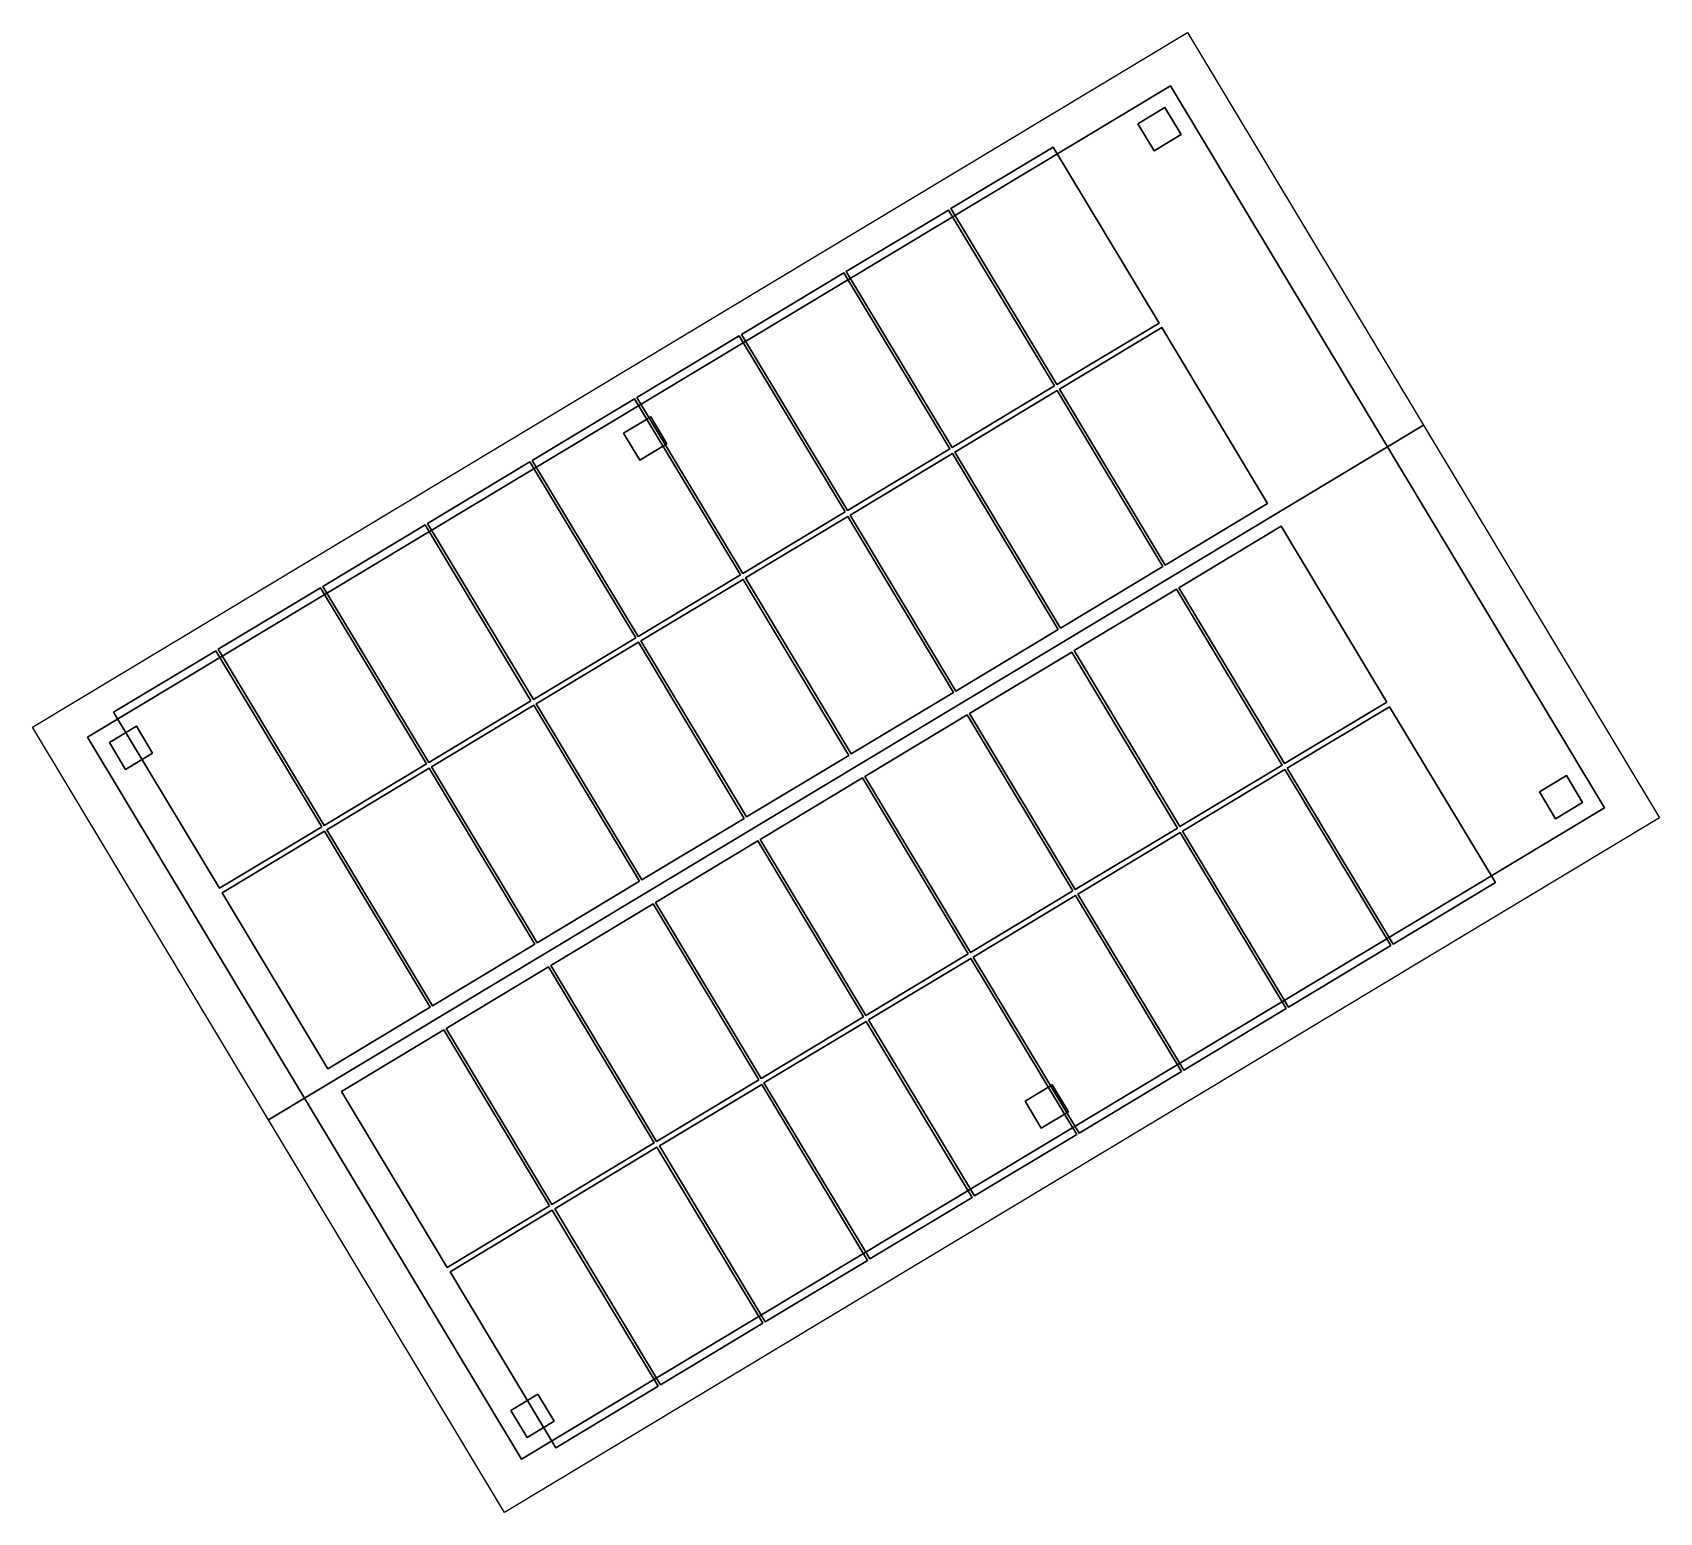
# Model space of a CAD drawing. Header units: metres. Extents: x 663441.9 to 663457.3, y 6968645.9 to 6968659.9.
import ezdxf

# ---------------------------------------------------------------- set-up
doc = ezdxf.new("R2010")
doc.units = ezdxf.units.M

msp = doc.modelspace()

# ---------------------------------------------------------------- linework, layer by layer
at = {"layer": 'SALAO_CUMEEIRA'}
msp.add_polyline3d([(663444.105, 6968649.612, 552.15), (663455.075, 6968656.208, 552.15)], dxfattribs=at)
at = {"layer": 'SALAO_PILARES'}
for points in [[(663452.362, 6968659.07, 547.1), (663452.619, 6968659.224, 547.1), (663452.774, 6968658.967, 547.1), (663452.517, 6968658.812, 547.1)], [(663452.517, 6968658.812, 550.7), (663452.774, 6968658.967, 550.7), (663452.619, 6968659.224, 550.7), (663452.362, 6968659.07, 550.7)], [(663452.362, 6968659.07, 547.1), (663452.619, 6968659.224, 547.1), (663452.619, 6968659.224, 550.7), (663452.362, 6968659.07, 550.7)], [(663452.619, 6968659.224, 547.1), (663452.774, 6968658.967, 547.1), (663452.774, 6968658.967, 550.7), (663452.619, 6968659.224, 550.7)], [(663452.517, 6968658.812, 547.1), (663452.362, 6968659.07, 547.1), (663452.362, 6968659.07, 550.7), (663452.517, 6968658.812, 550.7)], [(663452.774, 6968658.967, 547.1), (663452.517, 6968658.812, 547.1), (663452.517, 6968658.812, 550.7), (663452.774, 6968658.967, 550.7)], [(663447.477, 6968656.132, 547.1), (663447.735, 6968656.287, 547.1), (663447.889, 6968656.03, 547.1), (663447.632, 6968655.875, 547.1)], [(663447.632, 6968655.875, 550.7), (663447.889, 6968656.03, 550.7), (663447.735, 6968656.287, 550.7), (663447.477, 6968656.132, 550.7)], [(663447.477, 6968656.132, 547.1), (663447.735, 6968656.287, 547.1), (663447.735, 6968656.287, 550.7), (663447.477, 6968656.132, 550.7)], [(663447.735, 6968656.287, 547.1), (663447.889, 6968656.03, 547.1), (663447.889, 6968656.03, 550.7), (663447.735, 6968656.287, 550.7)], [(663447.632, 6968655.875, 547.1), (663447.477, 6968656.132, 547.1), (663447.477, 6968656.132, 550.7), (663447.632, 6968655.875, 550.7)], [(663447.889, 6968656.03, 547.1), (663447.632, 6968655.875, 547.1), (663447.632, 6968655.875, 550.7), (663447.889, 6968656.03, 550.7)], [(663442.593, 6968653.195, 547.1), (663442.85, 6968653.349, 547.1), (663443.004, 6968653.092, 547.1), (663442.747, 6968652.938, 547.1)], [(663442.747, 6968652.938, 550.7), (663443.004, 6968653.092, 550.7), (663442.85, 6968653.349, 550.7), (663442.593, 6968653.195, 550.7)], [(663442.593, 6968653.195, 547.1), (663442.85, 6968653.349, 547.1), (663442.85, 6968653.349, 550.7), (663442.593, 6968653.195, 550.7)], [(663442.85, 6968653.349, 547.1), (663443.004, 6968653.092, 547.1), (663443.004, 6968653.092, 550.7), (663442.85, 6968653.349, 550.7)], [(663442.747, 6968652.938, 547.1), (663442.593, 6968653.195, 547.1), (663442.593, 6968653.195, 550.7), (663442.747, 6968652.938, 550.7)], [(663443.004, 6968653.092, 547.1), (663442.747, 6968652.938, 547.1), (663442.747, 6968652.938, 550.7), (663443.004, 6968653.092, 550.7)], [(663456.176, 6968652.728, 547.1), (663456.433, 6968652.882, 547.1), (663456.587, 6968652.625, 547.1), (663456.33, 6968652.471, 547.1)], [(663456.33, 6968652.471, 550.7), (663456.587, 6968652.625, 550.7), (663456.433, 6968652.882, 550.7), (663456.176, 6968652.728, 550.7)], [(663456.176, 6968652.728, 547.1), (663456.433, 6968652.882, 547.1), (663456.433, 6968652.882, 550.7), (663456.176, 6968652.728, 550.7)], [(663456.433, 6968652.882, 547.1), (663456.587, 6968652.625, 547.1), (663456.587, 6968652.625, 550.7), (663456.433, 6968652.882, 550.7)], [(663456.33, 6968652.471, 547.1), (663456.176, 6968652.728, 547.1), (663456.176, 6968652.728, 550.7), (663456.33, 6968652.471, 550.7)], [(663456.587, 6968652.625, 547.1), (663456.33, 6968652.471, 547.1), (663456.33, 6968652.471, 550.7), (663456.587, 6968652.625, 550.7)], [(663451.291, 6968649.79, 547.1), (663451.548, 6968649.945, 547.1), (663451.703, 6968649.688, 547.1), (663451.445, 6968649.533, 547.1)], [(663451.445, 6968649.533, 550.7), (663451.703, 6968649.688, 550.7), (663451.548, 6968649.945, 550.7), (663451.291, 6968649.79, 550.7)], [(663451.291, 6968649.79, 547.1), (663451.548, 6968649.945, 547.1), (663451.548, 6968649.945, 550.7), (663451.291, 6968649.79, 550.7)], [(663451.548, 6968649.945, 547.1), (663451.703, 6968649.688, 547.1), (663451.703, 6968649.688, 550.7), (663451.548, 6968649.945, 550.7)], [(663451.445, 6968649.533, 547.1), (663451.291, 6968649.79, 547.1), (663451.291, 6968649.79, 550.7), (663451.445, 6968649.533, 550.7)], [(663451.703, 6968649.688, 547.1), (663451.445, 6968649.533, 547.1), (663451.445, 6968649.533, 550.7), (663451.703, 6968649.688, 550.7)], [(663446.406, 6968646.853, 547.1), (663446.663, 6968647.008, 547.1), (663446.818, 6968646.75, 547.1), (663446.561, 6968646.596, 547.1)], [(663446.561, 6968646.596, 550.7), (663446.818, 6968646.75, 550.7), (663446.663, 6968647.008, 550.7), (663446.406, 6968646.853, 550.7)], [(663446.406, 6968646.853, 547.1), (663446.663, 6968647.008, 547.1), (663446.663, 6968647.008, 550.7), (663446.406, 6968646.853, 550.7)], [(663446.663, 6968647.008, 547.1), (663446.818, 6968646.75, 547.1), (663446.818, 6968646.75, 550.7), (663446.663, 6968647.008, 550.7)], [(663446.561, 6968646.596, 547.1), (663446.406, 6968646.853, 547.1), (663446.406, 6968646.853, 550.7), (663446.561, 6968646.596, 550.7)], [(663446.818, 6968646.75, 547.1), (663446.561, 6968646.596, 547.1), (663446.561, 6968646.596, 550.7), (663446.818, 6968646.75, 550.7)]]:
    msp.add_3dface(points, dxfattribs=at)
at = {"layer": 'SALAO_PISO'}
for points in [[(663442.387, 6968653.246, 547.1), (663452.671, 6968659.43, 547.1), (663456.793, 6968652.574, 547.1), (663446.509, 6968646.39, 547.1)], [(663446.509, 6968646.39, 547.35), (663456.793, 6968652.574, 547.35), (663452.671, 6968659.43, 547.35), (663442.387, 6968653.246, 547.35)], [(663442.387, 6968653.246, 547.1), (663452.671, 6968659.43, 547.1), (663452.671, 6968659.43, 547.35), (663442.387, 6968653.246, 547.35)], [(663452.671, 6968659.43, 547.1), (663456.793, 6968652.574, 547.1), (663456.793, 6968652.574, 547.35), (663452.671, 6968659.43, 547.35)], [(663446.509, 6968646.39, 547.1), (663442.387, 6968653.246, 547.1), (663442.387, 6968653.246, 547.35), (663446.509, 6968646.39, 547.35)], [(663456.793, 6968652.574, 547.1), (663446.509, 6968646.39, 547.1), (663446.509, 6968646.39, 547.35), (663456.793, 6968652.574, 547.35)]]:
    msp.add_3dface(points, dxfattribs=at)
at = {"layer": 'SALAO_SOLAR_NORTE'}
for points in [[(663450.586, 6968658.264, 551.252), (663451.558, 6968658.849, 551.252), (663452.563, 6968657.177, 551.252), (663451.591, 6968656.593, 551.252)], [(663451.591, 6968656.593, 551.292), (663452.563, 6968657.177, 551.292), (663451.558, 6968658.849, 551.292), (663450.586, 6968658.264, 551.292)], [(663450.586, 6968658.264, 551.252), (663451.558, 6968658.849, 551.252), (663451.558, 6968658.849, 551.292), (663450.586, 6968658.264, 551.292)], [(663451.558, 6968658.849, 551.252), (663452.563, 6968657.177, 551.252), (663452.563, 6968657.177, 551.292), (663451.558, 6968658.849, 551.292)], [(663449.592, 6968657.666, 551.252), (663450.564, 6968658.251, 551.252), (663451.569, 6968656.58, 551.252), (663450.597, 6968655.995, 551.252)], [(663450.597, 6968655.995, 551.292), (663451.569, 6968656.58, 551.292), (663450.564, 6968658.251, 551.292), (663449.592, 6968657.666, 551.292)], [(663449.592, 6968657.666, 551.252), (663450.564, 6968658.251, 551.252), (663450.564, 6968658.251, 551.292), (663449.592, 6968657.666, 551.292)], [(663450.564, 6968658.251, 551.252), (663451.569, 6968656.58, 551.252), (663451.569, 6968656.58, 551.292), (663450.564, 6968658.251, 551.292)], [(663451.591, 6968656.593, 551.252), (663450.586, 6968658.264, 551.252), (663450.586, 6968658.264, 551.292), (663451.591, 6968656.593, 551.292)], [(663448.598, 6968657.069, 551.252), (663449.57, 6968657.653, 551.252), (663450.575, 6968655.982, 551.252), (663449.603, 6968655.397, 551.252)], [(663449.603, 6968655.397, 551.292), (663450.575, 6968655.982, 551.292), (663449.57, 6968657.653, 551.292), (663448.598, 6968657.069, 551.292)], [(663448.598, 6968657.069, 551.252), (663449.57, 6968657.653, 551.252), (663449.57, 6968657.653, 551.292), (663448.598, 6968657.069, 551.292)], [(663449.57, 6968657.653, 551.252), (663450.575, 6968655.982, 551.252), (663450.575, 6968655.982, 551.292), (663449.57, 6968657.653, 551.292)], [(663450.597, 6968655.995, 551.252), (663449.592, 6968657.666, 551.252), (663449.592, 6968657.666, 551.292), (663450.597, 6968655.995, 551.292)], [(663449.603, 6968655.397, 551.252), (663448.598, 6968657.069, 551.252), (663448.598, 6968657.069, 551.292), (663449.603, 6968655.397, 551.292)], [(663452.563, 6968657.177, 551.252), (663451.591, 6968656.593, 551.252), (663451.591, 6968656.593, 551.292), (663452.563, 6968657.177, 551.292)], [(663451.617, 6968656.55, 551.896), (663452.589, 6968657.135, 551.896), (663453.594, 6968655.463, 551.896), (663452.622, 6968654.879, 551.896)], [(663452.622, 6968654.879, 551.936), (663453.594, 6968655.463, 551.936), (663452.589, 6968657.135, 551.936), (663451.617, 6968656.55, 551.936)], [(663451.617, 6968656.55, 551.896), (663452.589, 6968657.135, 551.896), (663452.589, 6968657.135, 551.936), (663451.617, 6968656.55, 551.936)], [(663452.589, 6968657.135, 551.896), (663453.594, 6968655.463, 551.896), (663453.594, 6968655.463, 551.936), (663452.589, 6968657.135, 551.936)], [(663447.604, 6968656.471, 551.252), (663448.576, 6968657.055, 551.252), (663449.581, 6968655.384, 551.252), (663448.609, 6968654.8, 551.252)], [(663448.609, 6968654.8, 551.292), (663449.581, 6968655.384, 551.292), (663448.576, 6968657.055, 551.292), (663447.604, 6968656.471, 551.292)], [(663447.604, 6968656.471, 551.252), (663448.576, 6968657.055, 551.252), (663448.576, 6968657.055, 551.292), (663447.604, 6968656.471, 551.292)], [(663448.576, 6968657.055, 551.252), (663449.581, 6968655.384, 551.252), (663449.581, 6968655.384, 551.292), (663448.576, 6968657.055, 551.292)], [(663446.61, 6968655.873, 551.252), (663447.582, 6968656.457, 551.252), (663448.587, 6968654.786, 551.252), (663447.615, 6968654.202, 551.252)], [(663447.615, 6968654.202, 551.292), (663448.587, 6968654.786, 551.292), (663447.582, 6968656.457, 551.292), (663446.61, 6968655.873, 551.292)], [(663446.61, 6968655.873, 551.252), (663447.582, 6968656.457, 551.252), (663447.582, 6968656.457, 551.292), (663446.61, 6968655.873, 551.292)], [(663447.582, 6968656.457, 551.252), (663448.587, 6968654.786, 551.252), (663448.587, 6968654.786, 551.292), (663447.582, 6968656.457, 551.292)], [(663448.609, 6968654.8, 551.252), (663447.604, 6968656.471, 551.252), (663447.604, 6968656.471, 551.292), (663448.609, 6968654.8, 551.292)], [(663451.569, 6968656.58, 551.252), (663450.597, 6968655.995, 551.252), (663450.597, 6968655.995, 551.292), (663451.569, 6968656.58, 551.292)], [(663450.623, 6968655.952, 551.896), (663451.595, 6968656.537, 551.896), (663452.6, 6968654.866, 551.896), (663451.628, 6968654.281, 551.896)], [(663451.628, 6968654.281, 551.936), (663452.6, 6968654.866, 551.936), (663451.595, 6968656.537, 551.936), (663450.623, 6968655.952, 551.936)], [(663450.623, 6968655.952, 551.896), (663451.595, 6968656.537, 551.896), (663451.595, 6968656.537, 551.936), (663450.623, 6968655.952, 551.936)], [(663451.595, 6968656.537, 551.896), (663452.6, 6968654.866, 551.896), (663452.6, 6968654.866, 551.936), (663451.595, 6968656.537, 551.936)], [(663452.622, 6968654.879, 551.896), (663451.617, 6968656.55, 551.896), (663451.617, 6968656.55, 551.936), (663452.622, 6968654.879, 551.936)], [(663450.575, 6968655.982, 551.252), (663449.603, 6968655.397, 551.252), (663449.603, 6968655.397, 551.292), (663450.575, 6968655.982, 551.292)], [(663445.616, 6968655.275, 551.252), (663446.588, 6968655.86, 551.252), (663447.593, 6968654.188, 551.252), (663446.621, 6968653.604, 551.252)], [(663446.621, 6968653.604, 551.292), (663447.593, 6968654.188, 551.292), (663446.588, 6968655.86, 551.292), (663445.616, 6968655.275, 551.292)], [(663445.616, 6968655.275, 551.252), (663446.588, 6968655.86, 551.252), (663446.588, 6968655.86, 551.292), (663445.616, 6968655.275, 551.292)], [(663446.588, 6968655.86, 551.252), (663447.593, 6968654.188, 551.252), (663447.593, 6968654.188, 551.292), (663446.588, 6968655.86, 551.292)], [(663447.615, 6968654.202, 551.252), (663446.61, 6968655.873, 551.252), (663446.61, 6968655.873, 551.292), (663447.615, 6968654.202, 551.292)], [(663449.629, 6968655.355, 551.896), (663450.601, 6968655.939, 551.896), (663451.605, 6968654.268, 551.896), (663450.634, 6968653.683, 551.896)], [(663450.634, 6968653.683, 551.936), (663451.605, 6968654.268, 551.936), (663450.601, 6968655.939, 551.936), (663449.629, 6968655.355, 551.936)], [(663449.629, 6968655.355, 551.896), (663450.601, 6968655.939, 551.896), (663450.601, 6968655.939, 551.936), (663449.629, 6968655.355, 551.936)], [(663450.601, 6968655.939, 551.896), (663451.605, 6968654.268, 551.896), (663451.605, 6968654.268, 551.936), (663450.601, 6968655.939, 551.936)], [(663451.628, 6968654.281, 551.896), (663450.623, 6968655.952, 551.896), (663450.623, 6968655.952, 551.936), (663451.628, 6968654.281, 551.936)], [(663449.581, 6968655.384, 551.252), (663448.609, 6968654.8, 551.252), (663448.609, 6968654.8, 551.292), (663449.581, 6968655.384, 551.292)], [(663453.594, 6968655.463, 551.896), (663452.622, 6968654.879, 551.896), (663452.622, 6968654.879, 551.936), (663453.594, 6968655.463, 551.936)], [(663444.622, 6968654.677, 551.252), (663445.593, 6968655.262, 551.252), (663446.598, 6968653.591, 551.252), (663445.627, 6968653.006, 551.252)], [(663445.627, 6968653.006, 551.292), (663446.598, 6968653.591, 551.292), (663445.593, 6968655.262, 551.292), (663444.622, 6968654.677, 551.292)], [(663444.622, 6968654.677, 551.252), (663445.593, 6968655.262, 551.252), (663445.593, 6968655.262, 551.292), (663444.622, 6968654.677, 551.292)], [(663445.593, 6968655.262, 551.252), (663446.598, 6968653.591, 551.252), (663446.598, 6968653.591, 551.292), (663445.593, 6968655.262, 551.292)], [(663446.621, 6968653.604, 551.252), (663445.616, 6968655.275, 551.252), (663445.616, 6968655.275, 551.292), (663446.621, 6968653.604, 551.292)], [(663448.635, 6968654.757, 551.896), (663449.606, 6968655.341, 551.896), (663450.611, 6968653.67, 551.896), (663449.64, 6968653.086, 551.896)], [(663449.64, 6968653.086, 551.936), (663450.611, 6968653.67, 551.936), (663449.606, 6968655.341, 551.936), (663448.635, 6968654.757, 551.936)], [(663448.635, 6968654.757, 551.896), (663449.606, 6968655.341, 551.896), (663449.606, 6968655.341, 551.936), (663448.635, 6968654.757, 551.936)], [(663449.606, 6968655.341, 551.896), (663450.611, 6968653.67, 551.896), (663450.611, 6968653.67, 551.936), (663449.606, 6968655.341, 551.936)], [(663450.634, 6968653.683, 551.896), (663449.629, 6968655.355, 551.896), (663449.629, 6968655.355, 551.936), (663450.634, 6968653.683, 551.936)], [(663448.587, 6968654.786, 551.252), (663447.615, 6968654.202, 551.252), (663447.615, 6968654.202, 551.292), (663448.587, 6968654.786, 551.292)], [(663447.641, 6968654.159, 551.896), (663448.612, 6968654.743, 551.896), (663449.617, 6968653.072, 551.896), (663448.645, 6968652.488, 551.896)], [(663448.645, 6968652.488, 551.936), (663449.617, 6968653.072, 551.936), (663448.612, 6968654.743, 551.936), (663447.641, 6968654.159, 551.936)], [(663447.641, 6968654.159, 551.896), (663448.612, 6968654.743, 551.896), (663448.612, 6968654.743, 551.936), (663447.641, 6968654.159, 551.936)], [(663448.612, 6968654.743, 551.896), (663449.617, 6968653.072, 551.896), (663449.617, 6968653.072, 551.936), (663448.612, 6968654.743, 551.936)], [(663449.64, 6968653.086, 551.896), (663448.635, 6968654.757, 551.896), (663448.635, 6968654.757, 551.936), (663449.64, 6968653.086, 551.936)], [(663452.6, 6968654.866, 551.896), (663451.628, 6968654.281, 551.896), (663451.628, 6968654.281, 551.936), (663452.6, 6968654.866, 551.936)], [(663443.628, 6968654.08, 551.252), (663444.599, 6968654.664, 551.252), (663445.604, 6968652.993, 551.252), (663444.632, 6968652.408, 551.252)], [(663444.632, 6968652.408, 551.292), (663445.604, 6968652.993, 551.292), (663444.599, 6968654.664, 551.292), (663443.628, 6968654.08, 551.292)], [(663443.628, 6968654.08, 551.252), (663444.599, 6968654.664, 551.252), (663444.599, 6968654.664, 551.292), (663443.628, 6968654.08, 551.292)], [(663444.599, 6968654.664, 551.252), (663445.604, 6968652.993, 551.252), (663445.604, 6968652.993, 551.292), (663444.599, 6968654.664, 551.292)], [(663445.627, 6968653.006, 551.252), (663444.622, 6968654.677, 551.252), (663444.622, 6968654.677, 551.292), (663445.627, 6968653.006, 551.292)], [(663447.593, 6968654.188, 551.252), (663446.621, 6968653.604, 551.252), (663446.621, 6968653.604, 551.292), (663447.593, 6968654.188, 551.292)], [(663446.646, 6968653.561, 551.896), (663447.618, 6968654.146, 551.896), (663448.623, 6968652.474, 551.896), (663447.651, 6968651.89, 551.896)], [(663447.651, 6968651.89, 551.936), (663448.623, 6968652.474, 551.936), (663447.618, 6968654.146, 551.936), (663446.646, 6968653.561, 551.936)], [(663446.646, 6968653.561, 551.896), (663447.618, 6968654.146, 551.896), (663447.618, 6968654.146, 551.936), (663446.646, 6968653.561, 551.936)], [(663447.618, 6968654.146, 551.896), (663448.623, 6968652.474, 551.896), (663448.623, 6968652.474, 551.936), (663447.618, 6968654.146, 551.936)], [(663448.645, 6968652.488, 551.896), (663447.641, 6968654.159, 551.896), (663447.641, 6968654.159, 551.936), (663448.645, 6968652.488, 551.936)], [(663451.605, 6968654.268, 551.896), (663450.634, 6968653.683, 551.896), (663450.634, 6968653.683, 551.936), (663451.605, 6968654.268, 551.936)], [(663442.633, 6968653.482, 551.252), (663443.605, 6968654.066, 551.252), (663444.61, 6968652.395, 551.252), (663443.638, 6968651.811, 551.252)], [(663443.638, 6968651.811, 551.292), (663444.61, 6968652.395, 551.292), (663443.605, 6968654.066, 551.292), (663442.633, 6968653.482, 551.292)], [(663442.633, 6968653.482, 551.252), (663443.605, 6968654.066, 551.252), (663443.605, 6968654.066, 551.292), (663442.633, 6968653.482, 551.292)], [(663443.605, 6968654.066, 551.252), (663444.61, 6968652.395, 551.252), (663444.61, 6968652.395, 551.292), (663443.605, 6968654.066, 551.292)], [(663444.632, 6968652.408, 551.252), (663443.628, 6968654.08, 551.252), (663443.628, 6968654.08, 551.292), (663444.632, 6968652.408, 551.292)], [(663450.611, 6968653.67, 551.896), (663449.64, 6968653.086, 551.896), (663449.64, 6968653.086, 551.936), (663450.611, 6968653.67, 551.936)], [(663446.598, 6968653.591, 551.252), (663445.627, 6968653.006, 551.252), (663445.627, 6968653.006, 551.292), (663446.598, 6968653.591, 551.292)], [(663445.652, 6968652.963, 551.896), (663446.624, 6968653.548, 551.896), (663447.629, 6968651.877, 551.896), (663446.657, 6968651.292, 551.896)], [(663446.657, 6968651.292, 551.936), (663447.629, 6968651.877, 551.936), (663446.624, 6968653.548, 551.936), (663445.652, 6968652.963, 551.936)], [(663445.652, 6968652.963, 551.896), (663446.624, 6968653.548, 551.896), (663446.624, 6968653.548, 551.936), (663445.652, 6968652.963, 551.936)], [(663446.624, 6968653.548, 551.896), (663447.629, 6968651.877, 551.896), (663447.629, 6968651.877, 551.936), (663446.624, 6968653.548, 551.936)], [(663447.651, 6968651.89, 551.896), (663446.646, 6968653.561, 551.896), (663446.646, 6968653.561, 551.936), (663447.651, 6968651.89, 551.936)], [(663443.638, 6968651.811, 551.252), (663442.633, 6968653.482, 551.252), (663442.633, 6968653.482, 551.292), (663443.638, 6968651.811, 551.292)], [(663449.617, 6968653.072, 551.896), (663448.645, 6968652.488, 551.896), (663448.645, 6968652.488, 551.936), (663449.617, 6968653.072, 551.936)], [(663445.604, 6968652.993, 551.252), (663444.632, 6968652.408, 551.252), (663444.632, 6968652.408, 551.292), (663445.604, 6968652.993, 551.292)], [(663444.658, 6968652.366, 551.896), (663445.63, 6968652.95, 551.896), (663446.635, 6968651.279, 551.896), (663445.663, 6968650.694, 551.896)], [(663445.663, 6968650.694, 551.936), (663446.635, 6968651.279, 551.936), (663445.63, 6968652.95, 551.936), (663444.658, 6968652.366, 551.936)], [(663444.658, 6968652.366, 551.896), (663445.63, 6968652.95, 551.896), (663445.63, 6968652.95, 551.936), (663444.658, 6968652.366, 551.936)], [(663445.63, 6968652.95, 551.896), (663446.635, 6968651.279, 551.896), (663446.635, 6968651.279, 551.936), (663445.63, 6968652.95, 551.936)], [(663446.657, 6968651.292, 551.896), (663445.652, 6968652.963, 551.896), (663445.652, 6968652.963, 551.936), (663446.657, 6968651.292, 551.936)], [(663448.623, 6968652.474, 551.896), (663447.651, 6968651.89, 551.896), (663447.651, 6968651.89, 551.936), (663448.623, 6968652.474, 551.936)], [(663444.61, 6968652.395, 551.252), (663443.638, 6968651.811, 551.252), (663443.638, 6968651.811, 551.292), (663444.61, 6968652.395, 551.292)], [(663443.664, 6968651.768, 551.896), (663444.636, 6968652.352, 551.896), (663445.641, 6968650.681, 551.896), (663444.669, 6968650.097, 551.896)], [(663444.669, 6968650.097, 551.936), (663445.641, 6968650.681, 551.936), (663444.636, 6968652.352, 551.936), (663443.664, 6968651.768, 551.936)], [(663443.664, 6968651.768, 551.896), (663444.636, 6968652.352, 551.896), (663444.636, 6968652.352, 551.936), (663443.664, 6968651.768, 551.936)], [(663444.636, 6968652.352, 551.896), (663445.641, 6968650.681, 551.896), (663445.641, 6968650.681, 551.936), (663444.636, 6968652.352, 551.936)], [(663445.663, 6968650.694, 551.896), (663444.658, 6968652.366, 551.896), (663444.658, 6968652.366, 551.936), (663445.663, 6968650.694, 551.936)], [(663447.629, 6968651.877, 551.896), (663446.657, 6968651.292, 551.896), (663446.657, 6968651.292, 551.936), (663447.629, 6968651.877, 551.936)], [(663444.669, 6968650.097, 551.896), (663443.664, 6968651.768, 551.896), (663443.664, 6968651.768, 551.936), (663444.669, 6968650.097, 551.936)], [(663446.635, 6968651.279, 551.896), (663445.663, 6968650.694, 551.896), (663445.663, 6968650.694, 551.936), (663446.635, 6968651.279, 551.936)], [(663445.641, 6968650.681, 551.896), (663444.669, 6968650.097, 551.896), (663444.669, 6968650.097, 551.936), (663445.641, 6968650.681, 551.936)]]:
    msp.add_3dface(points, dxfattribs=at)
at = {"layer": 'SALAO_SOLAR_SUL'}
for points in [[(663452.751, 6968654.665, 551.896), (663453.723, 6968655.249, 551.896), (663454.727, 6968653.578, 551.896), (663453.756, 6968652.994, 551.896)], [(663453.756, 6968652.994, 551.936), (663454.727, 6968653.578, 551.936), (663453.723, 6968655.249, 551.936), (663452.751, 6968654.665, 551.936)], [(663452.751, 6968654.665, 551.896), (663453.723, 6968655.249, 551.896), (663453.723, 6968655.249, 551.936), (663452.751, 6968654.665, 551.936)], [(663453.723, 6968655.249, 551.896), (663454.727, 6968653.578, 551.896), (663454.727, 6968653.578, 551.936), (663453.723, 6968655.249, 551.936)], [(663451.757, 6968654.067, 551.896), (663452.728, 6968654.651, 551.896), (663453.733, 6968652.98, 551.896), (663452.762, 6968652.396, 551.896)], [(663452.762, 6968652.396, 551.936), (663453.733, 6968652.98, 551.936), (663452.728, 6968654.651, 551.936), (663451.757, 6968654.067, 551.936)], [(663451.757, 6968654.067, 551.896), (663452.728, 6968654.651, 551.896), (663452.728, 6968654.651, 551.936), (663451.757, 6968654.067, 551.936)], [(663452.728, 6968654.651, 551.896), (663453.733, 6968652.98, 551.896), (663453.733, 6968652.98, 551.936), (663452.728, 6968654.651, 551.936)], [(663453.756, 6968652.994, 551.896), (663452.751, 6968654.665, 551.896), (663452.751, 6968654.665, 551.936), (663453.756, 6968652.994, 551.936)], [(663450.763, 6968653.469, 551.896), (663451.734, 6968654.054, 551.896), (663452.739, 6968652.382, 551.896), (663451.767, 6968651.798, 551.896)], [(663451.767, 6968651.798, 551.936), (663452.739, 6968652.382, 551.936), (663451.734, 6968654.054, 551.936), (663450.763, 6968653.469, 551.936)], [(663450.763, 6968653.469, 551.896), (663451.734, 6968654.054, 551.896), (663451.734, 6968654.054, 551.936), (663450.763, 6968653.469, 551.936)], [(663451.734, 6968654.054, 551.896), (663452.739, 6968652.382, 551.896), (663452.739, 6968652.382, 551.936), (663451.734, 6968654.054, 551.936)], [(663452.762, 6968652.396, 551.896), (663451.757, 6968654.067, 551.896), (663451.757, 6968654.067, 551.936), (663452.762, 6968652.396, 551.936)], [(663454.727, 6968653.578, 551.896), (663453.756, 6968652.994, 551.896), (663453.756, 6968652.994, 551.936), (663454.727, 6968653.578, 551.936)], [(663453.781, 6968652.951, 551.252), (663454.753, 6968653.535, 551.252), (663455.758, 6968651.864, 551.252), (663454.786, 6968651.28, 551.252)], [(663454.786, 6968651.28, 551.292), (663455.758, 6968651.864, 551.292), (663454.753, 6968653.535, 551.292), (663453.781, 6968652.951, 551.292)], [(663453.781, 6968652.951, 551.252), (663454.753, 6968653.535, 551.252), (663454.753, 6968653.535, 551.292), (663453.781, 6968652.951, 551.292)], [(663454.753, 6968653.535, 551.252), (663455.758, 6968651.864, 551.252), (663455.758, 6968651.864, 551.292), (663454.753, 6968653.535, 551.292)], [(663449.768, 6968652.871, 551.896), (663450.74, 6968653.456, 551.896), (663451.745, 6968651.785, 551.896), (663450.773, 6968651.2, 551.896)], [(663450.773, 6968651.2, 551.936), (663451.745, 6968651.785, 551.936), (663450.74, 6968653.456, 551.936), (663449.768, 6968652.871, 551.936)], [(663449.768, 6968652.871, 551.896), (663450.74, 6968653.456, 551.896), (663450.74, 6968653.456, 551.936), (663449.768, 6968652.871, 551.936)], [(663450.74, 6968653.456, 551.896), (663451.745, 6968651.785, 551.896), (663451.745, 6968651.785, 551.936), (663450.74, 6968653.456, 551.936)], [(663451.767, 6968651.798, 551.896), (663450.763, 6968653.469, 551.896), (663450.763, 6968653.469, 551.936), (663451.767, 6968651.798, 551.936)], [(663453.733, 6968652.98, 551.896), (663452.762, 6968652.396, 551.896), (663452.762, 6968652.396, 551.936), (663453.733, 6968652.98, 551.936)], [(663452.787, 6968652.353, 551.252), (663453.759, 6968652.937, 551.252), (663454.764, 6968651.266, 551.252), (663453.792, 6968650.682, 551.252)], [(663453.792, 6968650.682, 551.292), (663454.764, 6968651.266, 551.292), (663453.759, 6968652.937, 551.292), (663452.787, 6968652.353, 551.292)], [(663452.787, 6968652.353, 551.252), (663453.759, 6968652.937, 551.252), (663453.759, 6968652.937, 551.292), (663452.787, 6968652.353, 551.292)], [(663453.759, 6968652.937, 551.252), (663454.764, 6968651.266, 551.252), (663454.764, 6968651.266, 551.292), (663453.759, 6968652.937, 551.292)], [(663454.786, 6968651.28, 551.252), (663453.781, 6968652.951, 551.252), (663453.781, 6968652.951, 551.292), (663454.786, 6968651.28, 551.292)], [(663448.774, 6968652.274, 551.896), (663449.746, 6968652.858, 551.896), (663450.751, 6968651.187, 551.896), (663449.779, 6968650.602, 551.896)], [(663449.779, 6968650.602, 551.936), (663450.751, 6968651.187, 551.936), (663449.746, 6968652.858, 551.936), (663448.774, 6968652.274, 551.936)], [(663448.774, 6968652.274, 551.896), (663449.746, 6968652.858, 551.896), (663449.746, 6968652.858, 551.936), (663448.774, 6968652.274, 551.936)], [(663449.746, 6968652.858, 551.896), (663450.751, 6968651.187, 551.896), (663450.751, 6968651.187, 551.936), (663449.746, 6968652.858, 551.936)], [(663450.773, 6968651.2, 551.896), (663449.768, 6968652.871, 551.896), (663449.768, 6968652.871, 551.936), (663450.773, 6968651.2, 551.936)], [(663449.779, 6968650.602, 551.896), (663448.774, 6968652.274, 551.896), (663448.774, 6968652.274, 551.936), (663449.779, 6968650.602, 551.936)], [(663452.739, 6968652.382, 551.896), (663451.767, 6968651.798, 551.896), (663451.767, 6968651.798, 551.936), (663452.739, 6968652.382, 551.936)], [(663451.793, 6968651.755, 551.252), (663452.765, 6968652.34, 551.252), (663453.77, 6968650.668, 551.252), (663452.798, 6968650.084, 551.252)], [(663452.798, 6968650.084, 551.292), (663453.77, 6968650.668, 551.292), (663452.765, 6968652.34, 551.292), (663451.793, 6968651.755, 551.292)], [(663451.793, 6968651.755, 551.252), (663452.765, 6968652.34, 551.252), (663452.765, 6968652.34, 551.292), (663451.793, 6968651.755, 551.292)], [(663452.765, 6968652.34, 551.252), (663453.77, 6968650.668, 551.252), (663453.77, 6968650.668, 551.292), (663452.765, 6968652.34, 551.292)], [(663453.792, 6968650.682, 551.252), (663452.787, 6968652.353, 551.252), (663452.787, 6968652.353, 551.292), (663453.792, 6968650.682, 551.292)], [(663447.78, 6968651.676, 551.896), (663448.752, 6968652.26, 551.896), (663449.757, 6968650.589, 551.896), (663448.785, 6968650.005, 551.896)], [(663448.785, 6968650.005, 551.936), (663449.757, 6968650.589, 551.936), (663448.752, 6968652.26, 551.936), (663447.78, 6968651.676, 551.936)], [(663447.78, 6968651.676, 551.896), (663448.752, 6968652.26, 551.896), (663448.752, 6968652.26, 551.936), (663447.78, 6968651.676, 551.936)], [(663448.752, 6968652.26, 551.896), (663449.757, 6968650.589, 551.896), (663449.757, 6968650.589, 551.936), (663448.752, 6968652.26, 551.936)], [(663455.758, 6968651.864, 551.252), (663454.786, 6968651.28, 551.252), (663454.786, 6968651.28, 551.292), (663455.758, 6968651.864, 551.292)], [(663446.786, 6968651.078, 551.896), (663447.758, 6968651.662, 551.896), (663448.763, 6968649.991, 551.896), (663447.791, 6968649.407, 551.896)], [(663447.791, 6968649.407, 551.936), (663448.763, 6968649.991, 551.936), (663447.758, 6968651.662, 551.936), (663446.786, 6968651.078, 551.936)], [(663446.786, 6968651.078, 551.896), (663447.758, 6968651.662, 551.896), (663447.758, 6968651.662, 551.936), (663446.786, 6968651.078, 551.936)], [(663447.758, 6968651.662, 551.896), (663448.763, 6968649.991, 551.896), (663448.763, 6968649.991, 551.936), (663447.758, 6968651.662, 551.936)], [(663448.785, 6968650.005, 551.896), (663447.78, 6968651.676, 551.896), (663447.78, 6968651.676, 551.936), (663448.785, 6968650.005, 551.936)], [(663451.745, 6968651.785, 551.896), (663450.773, 6968651.2, 551.896), (663450.773, 6968651.2, 551.936), (663451.745, 6968651.785, 551.936)], [(663450.799, 6968651.157, 551.252), (663451.771, 6968651.742, 551.252), (663452.776, 6968650.071, 551.252), (663451.804, 6968649.486, 551.252)], [(663451.804, 6968649.486, 551.292), (663452.776, 6968650.071, 551.292), (663451.771, 6968651.742, 551.292), (663450.799, 6968651.157, 551.292)], [(663450.799, 6968651.157, 551.252), (663451.771, 6968651.742, 551.252), (663451.771, 6968651.742, 551.292), (663450.799, 6968651.157, 551.292)], [(663451.771, 6968651.742, 551.252), (663452.776, 6968650.071, 551.252), (663452.776, 6968650.071, 551.292), (663451.771, 6968651.742, 551.292)], [(663452.798, 6968650.084, 551.252), (663451.793, 6968651.755, 551.252), (663451.793, 6968651.755, 551.292), (663452.798, 6968650.084, 551.292)], [(663450.751, 6968651.187, 551.896), (663449.779, 6968650.602, 551.896), (663449.779, 6968650.602, 551.936), (663450.751, 6968651.187, 551.936)], [(663454.764, 6968651.266, 551.252), (663453.792, 6968650.682, 551.252), (663453.792, 6968650.682, 551.292), (663454.764, 6968651.266, 551.292)], [(663445.792, 6968650.48, 551.896), (663446.764, 6968651.065, 551.896), (663447.769, 6968649.394, 551.896), (663446.797, 6968648.809, 551.896)], [(663446.797, 6968648.809, 551.936), (663447.769, 6968649.394, 551.936), (663446.764, 6968651.065, 551.936), (663445.792, 6968650.48, 551.936)], [(663445.792, 6968650.48, 551.896), (663446.764, 6968651.065, 551.896), (663446.764, 6968651.065, 551.936), (663445.792, 6968650.48, 551.936)], [(663446.764, 6968651.065, 551.896), (663447.769, 6968649.394, 551.896), (663447.769, 6968649.394, 551.936), (663446.764, 6968651.065, 551.936)], [(663447.791, 6968649.407, 551.896), (663446.786, 6968651.078, 551.896), (663446.786, 6968651.078, 551.936), (663447.791, 6968649.407, 551.936)], [(663449.805, 6968650.56, 551.252), (663450.777, 6968651.144, 551.252), (663451.782, 6968649.473, 551.252), (663450.81, 6968648.889, 551.252)], [(663450.81, 6968648.889, 551.292), (663451.782, 6968649.473, 551.292), (663450.777, 6968651.144, 551.292), (663449.805, 6968650.56, 551.292)], [(663449.805, 6968650.56, 551.252), (663450.777, 6968651.144, 551.252), (663450.777, 6968651.144, 551.292), (663449.805, 6968650.56, 551.292)], [(663450.777, 6968651.144, 551.252), (663451.782, 6968649.473, 551.252), (663451.782, 6968649.473, 551.292), (663450.777, 6968651.144, 551.292)], [(663451.804, 6968649.486, 551.252), (663450.799, 6968651.157, 551.252), (663450.799, 6968651.157, 551.292), (663451.804, 6968649.486, 551.292)], [(663449.757, 6968650.589, 551.896), (663448.785, 6968650.005, 551.896), (663448.785, 6968650.005, 551.936), (663449.757, 6968650.589, 551.936)], [(663453.77, 6968650.668, 551.252), (663452.798, 6968650.084, 551.252), (663452.798, 6968650.084, 551.292), (663453.77, 6968650.668, 551.292)], [(663444.798, 6968649.882, 551.896), (663445.77, 6968650.467, 551.896), (663446.775, 6968648.796, 551.896), (663445.803, 6968648.211, 551.896)], [(663445.803, 6968648.211, 551.936), (663446.775, 6968648.796, 551.936), (663445.77, 6968650.467, 551.936), (663444.798, 6968649.882, 551.936)], [(663444.798, 6968649.882, 551.896), (663445.77, 6968650.467, 551.896), (663445.77, 6968650.467, 551.936), (663444.798, 6968649.882, 551.936)], [(663445.77, 6968650.467, 551.896), (663446.775, 6968648.796, 551.896), (663446.775, 6968648.796, 551.936), (663445.77, 6968650.467, 551.936)], [(663446.797, 6968648.809, 551.896), (663445.792, 6968650.48, 551.896), (663445.792, 6968650.48, 551.936), (663446.797, 6968648.809, 551.936)], [(663448.811, 6968649.962, 551.252), (663449.783, 6968650.546, 551.252), (663450.788, 6968648.875, 551.252), (663449.816, 6968648.291, 551.252)], [(663449.816, 6968648.291, 551.292), (663450.788, 6968648.875, 551.292), (663449.783, 6968650.546, 551.292), (663448.811, 6968649.962, 551.292)], [(663448.811, 6968649.962, 551.252), (663449.783, 6968650.546, 551.252), (663449.783, 6968650.546, 551.292), (663448.811, 6968649.962, 551.292)], [(663449.783, 6968650.546, 551.252), (663450.788, 6968648.875, 551.252), (663450.788, 6968648.875, 551.292), (663449.783, 6968650.546, 551.292)], [(663450.81, 6968648.889, 551.252), (663449.805, 6968650.56, 551.252), (663449.805, 6968650.56, 551.292), (663450.81, 6968648.889, 551.292)], [(663448.763, 6968649.991, 551.896), (663447.791, 6968649.407, 551.896), (663447.791, 6968649.407, 551.936), (663448.763, 6968649.991, 551.936)], [(663449.816, 6968648.291, 551.252), (663448.811, 6968649.962, 551.252), (663448.811, 6968649.962, 551.292), (663449.816, 6968648.291, 551.292)], [(663452.776, 6968650.071, 551.252), (663451.804, 6968649.486, 551.252), (663451.804, 6968649.486, 551.292), (663452.776, 6968650.071, 551.292)], [(663445.803, 6968648.211, 551.896), (663444.798, 6968649.882, 551.896), (663444.798, 6968649.882, 551.936), (663445.803, 6968648.211, 551.936)], [(663447.817, 6968649.364, 551.252), (663448.789, 6968649.948, 551.252), (663449.793, 6968648.277, 551.252), (663448.822, 6968647.693, 551.252)], [(663448.822, 6968647.693, 551.292), (663449.793, 6968648.277, 551.292), (663448.789, 6968649.948, 551.292), (663447.817, 6968649.364, 551.292)], [(663447.817, 6968649.364, 551.252), (663448.789, 6968649.948, 551.252), (663448.789, 6968649.948, 551.292), (663447.817, 6968649.364, 551.292)], [(663448.789, 6968649.948, 551.252), (663449.793, 6968648.277, 551.252), (663449.793, 6968648.277, 551.292), (663448.789, 6968649.948, 551.292)], [(663447.769, 6968649.394, 551.896), (663446.797, 6968648.809, 551.896), (663446.797, 6968648.809, 551.936), (663447.769, 6968649.394, 551.936)], [(663446.823, 6968648.766, 551.252), (663447.794, 6968649.351, 551.252), (663448.799, 6968647.68, 551.252), (663447.828, 6968647.095, 551.252)], [(663447.828, 6968647.095, 551.292), (663448.799, 6968647.68, 551.292), (663447.794, 6968649.351, 551.292), (663446.823, 6968648.766, 551.292)], [(663446.823, 6968648.766, 551.252), (663447.794, 6968649.351, 551.252), (663447.794, 6968649.351, 551.292), (663446.823, 6968648.766, 551.292)], [(663447.794, 6968649.351, 551.252), (663448.799, 6968647.68, 551.252), (663448.799, 6968647.68, 551.292), (663447.794, 6968649.351, 551.292)], [(663448.822, 6968647.693, 551.252), (663447.817, 6968649.364, 551.252), (663447.817, 6968649.364, 551.292), (663448.822, 6968647.693, 551.292)], [(663451.782, 6968649.473, 551.252), (663450.81, 6968648.889, 551.252), (663450.81, 6968648.889, 551.292), (663451.782, 6968649.473, 551.292)], [(663450.788, 6968648.875, 551.252), (663449.816, 6968648.291, 551.252), (663449.816, 6968648.291, 551.292), (663450.788, 6968648.875, 551.292)], [(663446.775, 6968648.796, 551.896), (663445.803, 6968648.211, 551.896), (663445.803, 6968648.211, 551.936), (663446.775, 6968648.796, 551.936)], [(663445.829, 6968648.168, 551.252), (663446.8, 6968648.753, 551.252), (663447.805, 6968647.082, 551.252), (663446.833, 6968646.497, 551.252)], [(663446.833, 6968646.497, 551.292), (663447.805, 6968647.082, 551.292), (663446.8, 6968648.753, 551.292), (663445.829, 6968648.168, 551.292)], [(663445.829, 6968648.168, 551.252), (663446.8, 6968648.753, 551.252), (663446.8, 6968648.753, 551.292), (663445.829, 6968648.168, 551.292)], [(663446.8, 6968648.753, 551.252), (663447.805, 6968647.082, 551.252), (663447.805, 6968647.082, 551.292), (663446.8, 6968648.753, 551.292)], [(663447.828, 6968647.095, 551.252), (663446.823, 6968648.766, 551.252), (663446.823, 6968648.766, 551.292), (663447.828, 6968647.095, 551.292)], [(663449.793, 6968648.277, 551.252), (663448.822, 6968647.693, 551.252), (663448.822, 6968647.693, 551.292), (663449.793, 6968648.277, 551.292)], [(663446.833, 6968646.497, 551.252), (663445.829, 6968648.168, 551.252), (663445.829, 6968648.168, 551.292), (663446.833, 6968646.497, 551.292)], [(663448.799, 6968647.68, 551.252), (663447.828, 6968647.095, 551.252), (663447.828, 6968647.095, 551.292), (663448.799, 6968647.68, 551.292)], [(663447.805, 6968647.082, 551.252), (663446.833, 6968646.497, 551.252), (663446.833, 6968646.497, 551.292), (663447.805, 6968647.082, 551.292)]]:
    msp.add_3dface(points, dxfattribs=at)
at = {"layer": 'SALAO_TELHADO_NORTE'}
msp.add_3dface([(663441.864, 6968653.34, 550.75), (663452.833, 6968659.936, 550.75), (663455.075, 6968656.208, 552.15), (663444.105, 6968649.612, 552.15)], dxfattribs=at)
at = {"layer": 'SALAO_TELHADO_SUL'}
msp.add_3dface([(663444.105, 6968649.612, 552.15), (663455.075, 6968656.208, 552.15), (663457.316, 6968652.48, 550.75), (663446.347, 6968645.884, 550.75)], dxfattribs=at)

doc.saveas('drawing.dxf')
